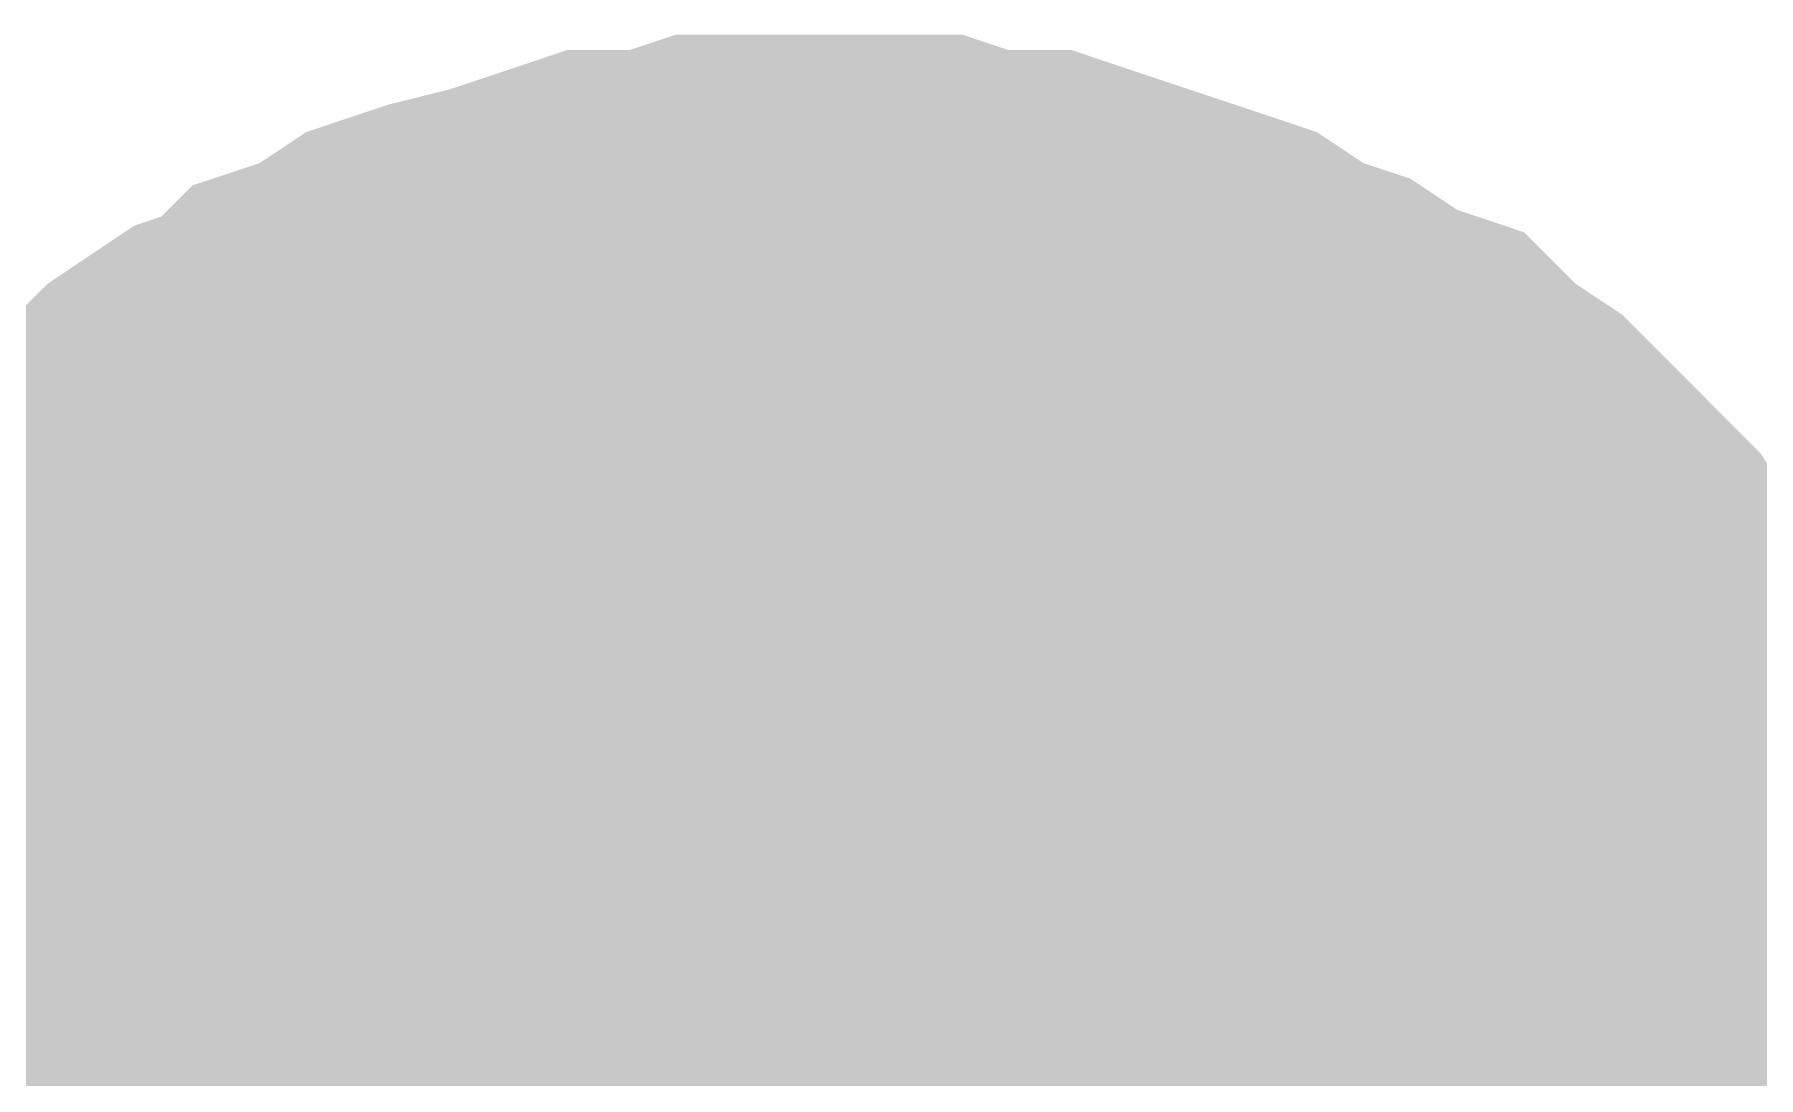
# Model space of a CAD drawing. Header units: inches. Extents: x 0 to 841, y 0 to 594.
# Drawn here: x 219.454 to 220.696, y 422.653 to 423.404 of the extents above; entities that cross this region are included whole.
import ezdxf

# ---------------------------------------------------------------- set-up
doc = ezdxf.new("R2010")
doc.units = ezdxf.units.IN
doc.layers.add('Sheet', color=255, linetype='Continuous')

msp = doc.modelspace()

# ---------------------------------------------------------------- linework, layer by layer
at = {"layer": 'Sheet'}
for points in [[(219.3005, 422.7601, 0.2997, 0.2997, 0), (219.3117, 422.7938, 0.2997, 0.2997, 0), (219.3342, 422.8275, 0.2997, 0.2997, 0), (219.3454, 422.8612, 0.2997, 0.2997, 0), (219.3679, 422.8836, 0.2997, 0.2997, 0), (219.3791, 422.9173, 0.2997, 0.2997, 0), (219.4016, 422.951, 0.2997, 0.2997, 0), (219.424, 422.9735, 0.2997, 0.2997, 0), (219.4577, 423.0071, 0.2997, 0.2997, 0), (219.4802, 423.0296, 0.2997, 0.2997, 0), (219.5026, 423.0521, 0.2997, 0.2997, 0), (219.5363, 423.0858, 0.2997, 0.2997, 0), (219.5588, 423.1082, 0.2997, 0.2997, 0), (219.5924, 423.1307, 0.2997, 0.2997, 0), (219.6261, 423.1419, 0.2997, 0.2997, 0), (219.6486, 423.1644, 0.2997, 0.2997, 0), (219.6823, 423.1756, 0.2997, 0.2997, 0), (219.716, 423.198, 0.2997, 0.2997, 0), (219.7497, 423.2093, 0.2997, 0.2997, 0), (219.7946, 423.2205, 0.2997, 0.2997, 0), (219.8283, 423.2317, 0.2997, 0.2997, 0), (219.8619, 423.243, 0.2997, 0.2997, 0), (219.9069, 423.243, 0.2997, 0.2997, 0), (219.9405, 423.2542, 0.2997, 0.2997, 0), (219.9742, 423.2542, 0.2997, 0.2997, 0), (220.0191, 423.2542, 0.2997, 0.2997, 0)], [(219.3005, 422.7601, 0.2997, 0.2997, 0), (219.3117, 422.7938, 0.2997, 0.2997, 0), (219.3342, 422.8275, 0.2997, 0.2997, 0), (219.3454, 422.8612, 0.2997, 0.2997, 0), (219.3679, 422.8836, 0.2997, 0.2997, 0), (219.3791, 422.9173, 0.2997, 0.2997, 0), (219.4016, 422.951, 0.2997, 0.2997, 0), (219.424, 422.9735, 0.2997, 0.2997, 0), (219.4577, 423.0071, 0.2997, 0.2997, 0), (219.4802, 423.0296, 0.2997, 0.2997, 0), (219.5026, 423.0521, 0.2997, 0.2997, 0), (219.5363, 423.0858, 0.2997, 0.2997, 0), (219.5588, 423.1082, 0.2997, 0.2997, 0), (219.5924, 423.1307, 0.2997, 0.2997, 0), (219.6261, 423.1419, 0.2997, 0.2997, 0), (219.6486, 423.1644, 0.2997, 0.2997, 0), (219.6823, 423.1756, 0.2997, 0.2997, 0), (219.716, 423.198, 0.2997, 0.2997, 0), (219.7497, 423.2093, 0.2997, 0.2997, 0), (219.7946, 423.2205, 0.2997, 0.2997, 0), (219.8283, 423.2317, 0.2997, 0.2997, 0), (219.8619, 423.243, 0.2997, 0.2997, 0), (219.9069, 423.243, 0.2997, 0.2997, 0), (219.9405, 423.2542, 0.2997, 0.2997, 0), (219.9742, 423.2542, 0.2997, 0.2997, 0), (220.0191, 423.2542, 0.2997, 0.2997, 0)], [(220.0191, 423.2542, 0.2997, 0.2997, 0), (220.0191, 423.2542, 0.2997, 0.2997, 0)], [(220.0191, 423.2542, 0.2997, 0.2997, 0), (220.0528, 423.2542, 0.2997, 0.2997, 0), (220.0977, 423.2542, 0.2997, 0.2997, 0), (220.1314, 423.243, 0.2997, 0.2997, 0), (220.1764, 423.243, 0.2997, 0.2997, 0), (220.21, 423.2317, 0.2997, 0.2997, 0), (220.2437, 423.2205, 0.2997, 0.2997, 0), (220.2774, 423.2093, 0.2997, 0.2997, 0), (220.3111, 423.198, 0.2997, 0.2997, 0), (220.3448, 423.1756, 0.2997, 0.2997, 0), (220.3785, 423.1644, 0.2997, 0.2997, 0), (220.4122, 423.1419, 0.2997, 0.2997, 0), (220.4458, 423.1307, 0.2997, 0.2997, 0), (220.4683, 423.1082, 0.2997, 0.2997, 0), (220.502, 423.0858, 0.2997, 0.2997, 0), (220.5357, 423.0521, 0.2997, 0.2997, 0), (220.5581, 423.0296, 0.2997, 0.2997, 0), (220.5806, 423.0071, 0.2997, 0.2997, 0), (220.603, 422.9735, 0.2997, 0.2997, 0), (220.6255, 422.951, 0.2997, 0.2997, 0), (220.648, 422.9173, 0.2997, 0.2997, 0), (220.6704, 422.8836, 0.2997, 0.2997, 0), (220.6929, 422.8612, 0.2997, 0.2997, 0), (220.7041, 422.8275, 0.2997, 0.2997, 0), (220.7266, 422.7938, 0.2997, 0.2997, 0), (220.7378, 422.7601, 0.2997, 0.2997, 0), (220.749, 422.7152, 0.2997, 0.2997, 0), (220.7603, 422.6815, 0.2997, 0.2997, 0), (220.7715, 422.6478, 0.2997, 0.2997, 0), (220.7715, 422.6029, 0.2997, 0.2997, 0), (220.7827, 422.5692, 0.2997, 0.2997, 0), (220.7827, 422.5355, 0.2997, 0.2997, 0), (220.7827, 422.4906, 0.2997, 0.2997, 0)], [(220.0191, 423.2542, 0.2997, 0.2997, 0), (220.0191, 423.2542, 0.2997, 0.2997, 0)], [(220.0191, 423.2542, 0.2997, 0.2997, 0), (220.0528, 423.2542, 0.2997, 0.2997, 0), (220.0977, 423.2542, 0.2997, 0.2997, 0), (220.1314, 423.243, 0.2997, 0.2997, 0), (220.1764, 423.243, 0.2997, 0.2997, 0), (220.21, 423.2317, 0.2997, 0.2997, 0), (220.2437, 423.2205, 0.2997, 0.2997, 0), (220.2774, 423.2093, 0.2997, 0.2997, 0), (220.3111, 423.198, 0.2997, 0.2997, 0), (220.3448, 423.1756, 0.2997, 0.2997, 0), (220.3785, 423.1644, 0.2997, 0.2997, 0), (220.4122, 423.1419, 0.2997, 0.2997, 0), (220.4458, 423.1307, 0.2997, 0.2997, 0), (220.4683, 423.1082, 0.2997, 0.2997, 0), (220.502, 423.0858, 0.2997, 0.2997, 0), (220.5357, 423.0521, 0.2997, 0.2997, 0), (220.5581, 423.0296, 0.2997, 0.2997, 0), (220.5806, 423.0071, 0.2997, 0.2997, 0), (220.603, 422.9735, 0.2997, 0.2997, 0), (220.6255, 422.951, 0.2997, 0.2997, 0), (220.648, 422.9173, 0.2997, 0.2997, 0), (220.6704, 422.8836, 0.2997, 0.2997, 0), (220.6929, 422.8612, 0.2997, 0.2997, 0), (220.7041, 422.8275, 0.2997, 0.2997, 0), (220.7266, 422.7938, 0.2997, 0.2997, 0), (220.7378, 422.7601, 0.2997, 0.2997, 0), (220.749, 422.7152, 0.2997, 0.2997, 0), (220.7603, 422.6815, 0.2997, 0.2997, 0), (220.7715, 422.6478, 0.2997, 0.2997, 0), (220.7715, 422.6029, 0.2997, 0.2997, 0), (220.7827, 422.5692, 0.2997, 0.2997, 0), (220.7827, 422.5355, 0.2997, 0.2997, 0), (220.7827, 422.4906, 0.2997, 0.2997, 0)], [(219.4016, 422.951, 0.0991, 0.0991, 0), (219.424, 422.9735, 0.0991, 0.0991, 0), (219.4577, 423.0071, 0.0991, 0.0991, 0), (219.4802, 423.0296, 0.0991, 0.0991, 0), (219.5026, 423.0521, 0.0991, 0.0991, 0), (219.5363, 423.0858, 0.0991, 0.0991, 0), (219.5588, 423.1082, 0.0991, 0.0991, 0), (219.5924, 423.1307, 0.0991, 0.0991, 0), (219.6261, 423.1419, 0.0991, 0.0991, 0), (219.6486, 423.1644, 0.0991, 0.0991, 0), (219.6823, 423.1756, 0.0991, 0.0991, 0), (219.716, 423.198, 0.0991, 0.0991, 0), (219.7497, 423.2093, 0.0991, 0.0991, 0), (219.7946, 423.2205, 0.0991, 0.0991, 0), (219.8283, 423.2317, 0.0991, 0.0991, 0), (219.8619, 423.243, 0.0991, 0.0991, 0), (219.9069, 423.243, 0.0991, 0.0991, 0), (219.9405, 423.2542, 0.0991, 0.0991, 0), (219.9742, 423.2542, 0.0991, 0.0991, 0), (220.0191, 423.2542, 0.0991, 0.0991, 0)], [(219.4016, 422.951, 0.0991, 0.0991, 0), (219.424, 422.9735, 0.0991, 0.0991, 0), (219.4577, 423.0071, 0.0991, 0.0991, 0), (219.4802, 423.0296, 0.0991, 0.0991, 0), (219.5026, 423.0521, 0.0991, 0.0991, 0), (219.5363, 423.0858, 0.0991, 0.0991, 0), (219.5588, 423.1082, 0.0991, 0.0991, 0), (219.5924, 423.1307, 0.0991, 0.0991, 0), (219.6261, 423.1419, 0.0991, 0.0991, 0), (219.6486, 423.1644, 0.0991, 0.0991, 0), (219.6823, 423.1756, 0.0991, 0.0991, 0), (219.716, 423.198, 0.0991, 0.0991, 0), (219.7497, 423.2093, 0.0991, 0.0991, 0), (219.7946, 423.2205, 0.0991, 0.0991, 0), (219.8283, 423.2317, 0.0991, 0.0991, 0), (219.8619, 423.243, 0.0991, 0.0991, 0), (219.9069, 423.243, 0.0991, 0.0991, 0), (219.9405, 423.2542, 0.0991, 0.0991, 0), (219.9742, 423.2542, 0.0991, 0.0991, 0), (220.0191, 423.2542, 0.0991, 0.0991, 0)], [(220.0191, 423.2542, 0.0991, 0.0991, 0), (220.0191, 423.2542, 0.0991, 0.0991, 0)], [(220.0191, 423.2542, 0.0991, 0.0991, 0), (220.0528, 423.2542, 0.0991, 0.0991, 0), (220.0977, 423.2542, 0.0991, 0.0991, 0), (220.1314, 423.243, 0.0991, 0.0991, 0), (220.1764, 423.243, 0.0991, 0.0991, 0), (220.21, 423.2317, 0.0991, 0.0991, 0), (220.2437, 423.2205, 0.0991, 0.0991, 0), (220.2774, 423.2093, 0.0991, 0.0991, 0), (220.3111, 423.198, 0.0991, 0.0991, 0), (220.3448, 423.1756, 0.0991, 0.0991, 0), (220.3785, 423.1644, 0.0991, 0.0991, 0), (220.4122, 423.1419, 0.0991, 0.0991, 0), (220.4458, 423.1307, 0.0991, 0.0991, 0), (220.4683, 423.1082, 0.0991, 0.0991, 0), (220.502, 423.0858, 0.0991, 0.0991, 0), (220.5357, 423.0521, 0.0991, 0.0991, 0), (220.5581, 423.0296, 0.0991, 0.0991, 0), (220.5806, 423.0071, 0.0991, 0.0991, 0), (220.603, 422.9735, 0.0991, 0.0991, 0), (220.6255, 422.951, 0.0991, 0.0991, 0), (220.648, 422.9173, 0.0991, 0.0991, 0), (220.6704, 422.8836, 0.0991, 0.0991, 0), (220.6929, 422.8612, 0.0991, 0.0991, 0), (220.7041, 422.8275, 0.0991, 0.0991, 0), (220.7266, 422.7938, 0.0991, 0.0991, 0), (220.7378, 422.7601, 0.0991, 0.0991, 0), (220.749, 422.7152, 0.0991, 0.0991, 0)], [(220.0191, 423.2542, 0.0991, 0.0991, 0), (220.0191, 423.2542, 0.0991, 0.0991, 0)], [(220.0191, 423.2542, 0.0991, 0.0991, 0), (220.0528, 423.2542, 0.0991, 0.0991, 0), (220.0977, 423.2542, 0.0991, 0.0991, 0), (220.1314, 423.243, 0.0991, 0.0991, 0), (220.1764, 423.243, 0.0991, 0.0991, 0), (220.21, 423.2317, 0.0991, 0.0991, 0), (220.2437, 423.2205, 0.0991, 0.0991, 0), (220.2774, 423.2093, 0.0991, 0.0991, 0), (220.3111, 423.198, 0.0991, 0.0991, 0), (220.3448, 423.1756, 0.0991, 0.0991, 0), (220.3785, 423.1644, 0.0991, 0.0991, 0), (220.4122, 423.1419, 0.0991, 0.0991, 0), (220.4458, 423.1307, 0.0991, 0.0991, 0), (220.4683, 423.1082, 0.0991, 0.0991, 0), (220.502, 423.0858, 0.0991, 0.0991, 0), (220.5357, 423.0521, 0.0991, 0.0991, 0), (220.5581, 423.0296, 0.0991, 0.0991, 0), (220.5806, 423.0071, 0.0991, 0.0991, 0), (220.603, 422.9735, 0.0991, 0.0991, 0), (220.6255, 422.951, 0.0991, 0.0991, 0), (220.648, 422.9173, 0.0991, 0.0991, 0), (220.6704, 422.8836, 0.0991, 0.0991, 0), (220.6929, 422.8612, 0.0991, 0.0991, 0), (220.7041, 422.8275, 0.0991, 0.0991, 0), (220.7266, 422.7938, 0.0991, 0.0991, 0), (220.7378, 422.7601, 0.0991, 0.0991, 0), (220.749, 422.7152, 0.0991, 0.0991, 0)], [(219.5138, 422.4906, 0.2997, 0.2997, 0), (219.5138, 422.513, 0.2997, 0.2997, 0), (219.5138, 422.5467, 0.2997, 0.2997, 0), (219.5251, 422.5692, 0.2997, 0.2997, 0), (219.5251, 422.5917, 0.2997, 0.2997, 0), (219.5251, 422.6141, 0.2997, 0.2997, 0), (219.5363, 422.6478, 0.2997, 0.2997, 0), (219.5475, 422.6703, 0.2997, 0.2997, 0), (219.5588, 422.6927, 0.2997, 0.2997, 0), (219.5588, 422.7152, 0.2997, 0.2997, 0), (219.57, 422.7376, 0.2997, 0.2997, 0), (219.5812, 422.7601, 0.2997, 0.2997, 0), (219.6037, 422.7826, 0.2997, 0.2997, 0), (219.6149, 422.7938, 0.2997, 0.2997, 0), (219.6261, 422.8162, 0.2997, 0.2997, 0), (219.6486, 422.8387, 0.2997, 0.2997, 0), (219.6598, 422.8499, 0.2997, 0.2997, 0), (219.6823, 422.8724, 0.2997, 0.2997, 0), (219.6935, 422.8836, 0.2997, 0.2997, 0), (219.716, 422.9061, 0.2997, 0.2997, 0), (219.7384, 422.9173, 0.2997, 0.2997, 0), (219.7609, 422.9285, 0.2997, 0.2997, 0), (219.7721, 422.9398, 0.2997, 0.2997, 0), (219.7946, 422.951, 0.2997, 0.2997, 0), (219.817, 422.9622, 0.2997, 0.2997, 0), (219.8395, 422.9735, 0.2997, 0.2997, 0), (219.8732, 422.9847, 0.2997, 0.2997, 0), (219.8956, 422.9959, 0.2997, 0.2997, 0), (219.9181, 422.9959, 0.2997, 0.2997, 0), (219.9405, 422.9959, 0.2997, 0.2997, 0), (219.963, 423.0071, 0.2997, 0.2997, 0), (219.9967, 423.0071, 0.2997, 0.2997, 0), (220.0191, 423.0071, 0.2997, 0.2997, 0)], [(219.5138, 422.4906, 0.2997, 0.2997, 0), (219.5138, 422.513, 0.2997, 0.2997, 0), (219.5138, 422.5467, 0.2997, 0.2997, 0), (219.5251, 422.5692, 0.2997, 0.2997, 0), (219.5251, 422.5917, 0.2997, 0.2997, 0), (219.5251, 422.6141, 0.2997, 0.2997, 0), (219.5363, 422.6478, 0.2997, 0.2997, 0), (219.5475, 422.6703, 0.2997, 0.2997, 0), (219.5588, 422.6927, 0.2997, 0.2997, 0), (219.5588, 422.7152, 0.2997, 0.2997, 0), (219.57, 422.7376, 0.2997, 0.2997, 0), (219.5812, 422.7601, 0.2997, 0.2997, 0), (219.6037, 422.7826, 0.2997, 0.2997, 0), (219.6149, 422.7938, 0.2997, 0.2997, 0), (219.6261, 422.8162, 0.2997, 0.2997, 0), (219.6486, 422.8387, 0.2997, 0.2997, 0), (219.6598, 422.8499, 0.2997, 0.2997, 0), (219.6823, 422.8724, 0.2997, 0.2997, 0), (219.6935, 422.8836, 0.2997, 0.2997, 0), (219.716, 422.9061, 0.2997, 0.2997, 0), (219.7384, 422.9173, 0.2997, 0.2997, 0), (219.7609, 422.9285, 0.2997, 0.2997, 0), (219.7721, 422.9398, 0.2997, 0.2997, 0), (219.7946, 422.951, 0.2997, 0.2997, 0), (219.817, 422.9622, 0.2997, 0.2997, 0), (219.8395, 422.9735, 0.2997, 0.2997, 0), (219.8732, 422.9847, 0.2997, 0.2997, 0), (219.8956, 422.9959, 0.2997, 0.2997, 0), (219.9181, 422.9959, 0.2997, 0.2997, 0), (219.9405, 422.9959, 0.2997, 0.2997, 0), (219.963, 423.0071, 0.2997, 0.2997, 0), (219.9967, 423.0071, 0.2997, 0.2997, 0), (220.0191, 423.0071, 0.2997, 0.2997, 0)], [(220.0191, 423.0071, 0.2997, 0.2997, 0), (220.0191, 423.0071, 0.2997, 0.2997, 0)], [(220.0191, 423.0071, 0.2997, 0.2997, 0), (220.0416, 423.0071, 0.2997, 0.2997, 0), (220.0753, 423.0071, 0.2997, 0.2997, 0), (220.0977, 422.9959, 0.2997, 0.2997, 0), (220.1202, 422.9959, 0.2997, 0.2997, 0), (220.1427, 422.9959, 0.2997, 0.2997, 0), (220.1651, 422.9847, 0.2997, 0.2997, 0), (220.1988, 422.9735, 0.2997, 0.2997, 0), (220.2213, 422.9622, 0.2997, 0.2997, 0), (220.2437, 422.951, 0.2997, 0.2997, 0), (220.2662, 422.9398, 0.2997, 0.2997, 0), (220.2774, 422.9285, 0.2997, 0.2997, 0), (220.2999, 422.9173, 0.2997, 0.2997, 0), (220.3223, 422.9061, 0.2997, 0.2997, 0), (220.3448, 422.8836, 0.2997, 0.2997, 0), (220.356, 422.8724, 0.2997, 0.2997, 0), (220.3785, 422.8499, 0.2997, 0.2997, 0), (220.3897, 422.8387, 0.2997, 0.2997, 0), (220.4122, 422.8162, 0.2997, 0.2997, 0), (220.4234, 422.7938, 0.2997, 0.2997, 0), (220.4346, 422.7826, 0.2997, 0.2997, 0), (220.4571, 422.7601, 0.2997, 0.2997, 0), (220.4683, 422.7376, 0.2997, 0.2997, 0), (220.4795, 422.7152, 0.2997, 0.2997, 0), (220.4795, 422.6927, 0.2997, 0.2997, 0), (220.4908, 422.6703, 0.2997, 0.2997, 0), (220.502, 422.6478, 0.2997, 0.2997, 0), (220.5132, 422.6141, 0.2997, 0.2997, 0), (220.5132, 422.5917, 0.2997, 0.2997, 0), (220.5132, 422.5692, 0.2997, 0.2997, 0), (220.5244, 422.5467, 0.2997, 0.2997, 0), (220.5244, 422.513, 0.2997, 0.2997, 0), (220.5244, 422.4906, 0.2997, 0.2997, 0)], [(220.0191, 423.0071, 0.2997, 0.2997, 0), (220.0191, 423.0071, 0.2997, 0.2997, 0)], [(220.0191, 423.0071, 0.2997, 0.2997, 0), (220.0416, 423.0071, 0.2997, 0.2997, 0), (220.0753, 423.0071, 0.2997, 0.2997, 0), (220.0977, 422.9959, 0.2997, 0.2997, 0), (220.1202, 422.9959, 0.2997, 0.2997, 0), (220.1427, 422.9959, 0.2997, 0.2997, 0), (220.1651, 422.9847, 0.2997, 0.2997, 0), (220.1988, 422.9735, 0.2997, 0.2997, 0), (220.2213, 422.9622, 0.2997, 0.2997, 0), (220.2437, 422.951, 0.2997, 0.2997, 0), (220.2662, 422.9398, 0.2997, 0.2997, 0), (220.2774, 422.9285, 0.2997, 0.2997, 0), (220.2999, 422.9173, 0.2997, 0.2997, 0), (220.3223, 422.9061, 0.2997, 0.2997, 0), (220.3448, 422.8836, 0.2997, 0.2997, 0), (220.356, 422.8724, 0.2997, 0.2997, 0), (220.3785, 422.8499, 0.2997, 0.2997, 0), (220.3897, 422.8387, 0.2997, 0.2997, 0), (220.4122, 422.8162, 0.2997, 0.2997, 0), (220.4234, 422.7938, 0.2997, 0.2997, 0), (220.4346, 422.7826, 0.2997, 0.2997, 0), (220.4571, 422.7601, 0.2997, 0.2997, 0), (220.4683, 422.7376, 0.2997, 0.2997, 0), (220.4795, 422.7152, 0.2997, 0.2997, 0), (220.4795, 422.6927, 0.2997, 0.2997, 0), (220.4908, 422.6703, 0.2997, 0.2997, 0), (220.502, 422.6478, 0.2997, 0.2997, 0), (220.5132, 422.6141, 0.2997, 0.2997, 0), (220.5132, 422.5917, 0.2997, 0.2997, 0), (220.5132, 422.5692, 0.2997, 0.2997, 0), (220.5244, 422.5467, 0.2997, 0.2997, 0), (220.5244, 422.513, 0.2997, 0.2997, 0), (220.5244, 422.4906, 0.2997, 0.2997, 0)], [(219.5251, 422.5917, 0.0991, 0.0991, 0), (219.5251, 422.6141, 0.0991, 0.0991, 0), (219.5363, 422.6478, 0.0991, 0.0991, 0), (219.5475, 422.6703, 0.0991, 0.0991, 0), (219.5588, 422.6927, 0.0991, 0.0991, 0), (219.5588, 422.7152, 0.0991, 0.0991, 0), (219.57, 422.7376, 0.0991, 0.0991, 0), (219.5812, 422.7601, 0.0991, 0.0991, 0), (219.6037, 422.7826, 0.0991, 0.0991, 0), (219.6149, 422.7938, 0.0991, 0.0991, 0), (219.6261, 422.8162, 0.0991, 0.0991, 0), (219.6486, 422.8387, 0.0991, 0.0991, 0), (219.6598, 422.8499, 0.0991, 0.0991, 0), (219.6823, 422.8724, 0.0991, 0.0991, 0), (219.6935, 422.8836, 0.0991, 0.0991, 0), (219.716, 422.9061, 0.0991, 0.0991, 0), (219.7384, 422.9173, 0.0991, 0.0991, 0), (219.7609, 422.9285, 0.0991, 0.0991, 0), (219.7721, 422.9398, 0.0991, 0.0991, 0), (219.7946, 422.951, 0.0991, 0.0991, 0), (219.817, 422.9622, 0.0991, 0.0991, 0), (219.8395, 422.9735, 0.0991, 0.0991, 0), (219.8732, 422.9847, 0.0991, 0.0991, 0), (219.8956, 422.9959, 0.0991, 0.0991, 0), (219.9181, 422.9959, 0.0991, 0.0991, 0), (219.9405, 422.9959, 0.0991, 0.0991, 0), (219.963, 423.0071, 0.0991, 0.0991, 0), (219.9967, 423.0071, 0.0991, 0.0991, 0), (220.0191, 423.0071, 0.0991, 0.0991, 0)], [(219.5251, 422.5917, 0.0991, 0.0991, 0), (219.5251, 422.6141, 0.0991, 0.0991, 0), (219.5363, 422.6478, 0.0991, 0.0991, 0), (219.5475, 422.6703, 0.0991, 0.0991, 0), (219.5588, 422.6927, 0.0991, 0.0991, 0), (219.5588, 422.7152, 0.0991, 0.0991, 0), (219.57, 422.7376, 0.0991, 0.0991, 0), (219.5812, 422.7601, 0.0991, 0.0991, 0), (219.6037, 422.7826, 0.0991, 0.0991, 0), (219.6149, 422.7938, 0.0991, 0.0991, 0), (219.6261, 422.8162, 0.0991, 0.0991, 0), (219.6486, 422.8387, 0.0991, 0.0991, 0), (219.6598, 422.8499, 0.0991, 0.0991, 0), (219.6823, 422.8724, 0.0991, 0.0991, 0), (219.6935, 422.8836, 0.0991, 0.0991, 0), (219.716, 422.9061, 0.0991, 0.0991, 0), (219.7384, 422.9173, 0.0991, 0.0991, 0), (219.7609, 422.9285, 0.0991, 0.0991, 0), (219.7721, 422.9398, 0.0991, 0.0991, 0), (219.7946, 422.951, 0.0991, 0.0991, 0), (219.817, 422.9622, 0.0991, 0.0991, 0), (219.8395, 422.9735, 0.0991, 0.0991, 0), (219.8732, 422.9847, 0.0991, 0.0991, 0), (219.8956, 422.9959, 0.0991, 0.0991, 0), (219.9181, 422.9959, 0.0991, 0.0991, 0), (219.9405, 422.9959, 0.0991, 0.0991, 0), (219.963, 423.0071, 0.0991, 0.0991, 0), (219.9967, 423.0071, 0.0991, 0.0991, 0), (220.0191, 423.0071, 0.0991, 0.0991, 0)], [(220.0191, 423.0071, 0.0991, 0.0991, 0), (220.0191, 423.0071, 0.0991, 0.0991, 0)], [(220.0191, 423.0071, 0.0991, 0.0991, 0), (220.0416, 423.0071, 0.0991, 0.0991, 0), (220.0753, 423.0071, 0.0991, 0.0991, 0), (220.0977, 422.9959, 0.0991, 0.0991, 0), (220.1202, 422.9959, 0.0991, 0.0991, 0), (220.1427, 422.9959, 0.0991, 0.0991, 0), (220.1651, 422.9847, 0.0991, 0.0991, 0), (220.1988, 422.9735, 0.0991, 0.0991, 0), (220.2213, 422.9622, 0.0991, 0.0991, 0), (220.2437, 422.951, 0.0991, 0.0991, 0), (220.2662, 422.9398, 0.0991, 0.0991, 0), (220.2774, 422.9285, 0.0991, 0.0991, 0), (220.2999, 422.9173, 0.0991, 0.0991, 0), (220.3223, 422.9061, 0.0991, 0.0991, 0), (220.3448, 422.8836, 0.0991, 0.0991, 0), (220.356, 422.8724, 0.0991, 0.0991, 0), (220.3785, 422.8499, 0.0991, 0.0991, 0), (220.3897, 422.8387, 0.0991, 0.0991, 0), (220.4122, 422.8162, 0.0991, 0.0991, 0), (220.4234, 422.7938, 0.0991, 0.0991, 0), (220.4346, 422.7826, 0.0991, 0.0991, 0), (220.4571, 422.7601, 0.0991, 0.0991, 0), (220.4683, 422.7376, 0.0991, 0.0991, 0), (220.4795, 422.7152, 0.0991, 0.0991, 0), (220.4795, 422.6927, 0.0991, 0.0991, 0), (220.4908, 422.6703, 0.0991, 0.0991, 0), (220.502, 422.6478, 0.0991, 0.0991, 0), (220.5132, 422.6141, 0.0991, 0.0991, 0), (220.5132, 422.5917, 0.0991, 0.0991, 0)], [(220.0191, 423.0071, 0.0991, 0.0991, 0), (220.0191, 423.0071, 0.0991, 0.0991, 0)], [(220.0191, 423.0071, 0.0991, 0.0991, 0), (220.0416, 423.0071, 0.0991, 0.0991, 0), (220.0753, 423.0071, 0.0991, 0.0991, 0), (220.0977, 422.9959, 0.0991, 0.0991, 0), (220.1202, 422.9959, 0.0991, 0.0991, 0), (220.1427, 422.9959, 0.0991, 0.0991, 0), (220.1651, 422.9847, 0.0991, 0.0991, 0), (220.1988, 422.9735, 0.0991, 0.0991, 0), (220.2213, 422.9622, 0.0991, 0.0991, 0), (220.2437, 422.951, 0.0991, 0.0991, 0), (220.2662, 422.9398, 0.0991, 0.0991, 0), (220.2774, 422.9285, 0.0991, 0.0991, 0), (220.2999, 422.9173, 0.0991, 0.0991, 0), (220.3223, 422.9061, 0.0991, 0.0991, 0), (220.3448, 422.8836, 0.0991, 0.0991, 0), (220.356, 422.8724, 0.0991, 0.0991, 0), (220.3785, 422.8499, 0.0991, 0.0991, 0), (220.3897, 422.8387, 0.0991, 0.0991, 0), (220.4122, 422.8162, 0.0991, 0.0991, 0), (220.4234, 422.7938, 0.0991, 0.0991, 0), (220.4346, 422.7826, 0.0991, 0.0991, 0), (220.4571, 422.7601, 0.0991, 0.0991, 0), (220.4683, 422.7376, 0.0991, 0.0991, 0), (220.4795, 422.7152, 0.0991, 0.0991, 0), (220.4795, 422.6927, 0.0991, 0.0991, 0), (220.4908, 422.6703, 0.0991, 0.0991, 0), (220.502, 422.6478, 0.0991, 0.0991, 0), (220.5132, 422.6141, 0.0991, 0.0991, 0), (220.5132, 422.5917, 0.0991, 0.0991, 0)], [(212.5182, 422.4906, 0.7493, 0.7493, 0), (220.0191, 422.4906, 0.7493, 0.7493, 0), (235.021, 422.4906, 0.7493, 0.7493, 0), (327.5134, 422.4906, 0.7493, 0.7493, 0), (327.5134, 374.9895, 0.7493, 0.7493, 0), (350.0049, 374.9895, 0.7493, 0.7493, 0)], [(220.0191, 419.9976, 0.7493, 0.7493, 0), (220.0191, 422.4906, 0.7493, 0.7493, 0)]]:
    msp.add_lwpolyline(points, format="xyseb", dxfattribs=at)
msp.add_lwpolyline([(219.746, 422.5, 0.508, 0.508, 1), (220.254, 422.5, 0.508, 0.508, 1)], format="xyseb", close=True, dxfattribs=at)

doc.saveas('drawing.dxf')
